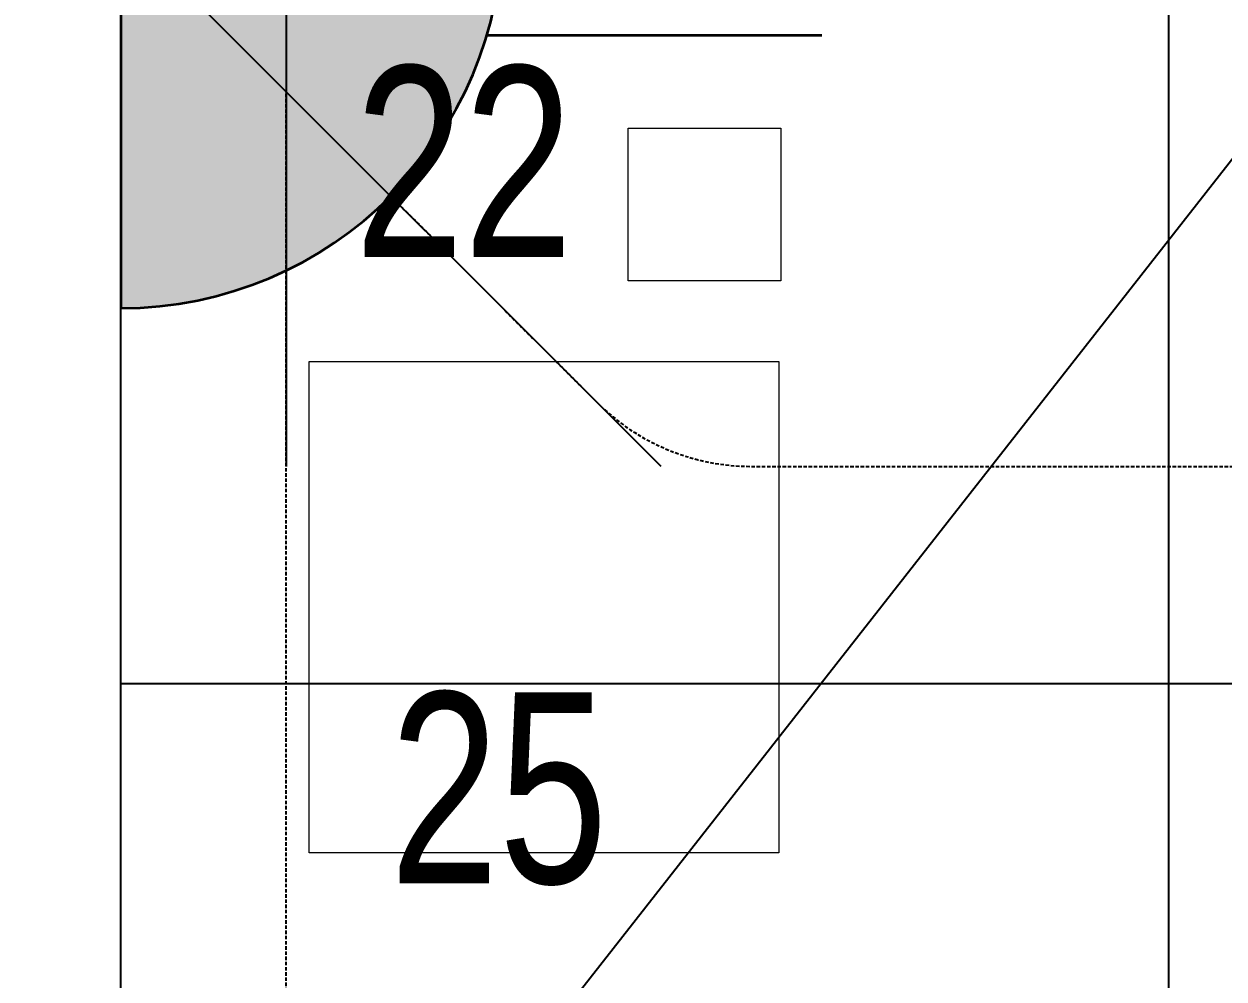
# Model space of a CAD drawing. Extents: x -178977 to 231842, y -29287 to 19916.
# Drawn here: x 25171 to 25721, y 7375 to 7812 of the extents above; entities that cross this region are included whole.
import ezdxf
from ezdxf import colors
from ezdxf.entities.mleader import LeaderData, LeaderLine
from ezdxf.enums import TextEntityAlignment as Align
from ezdxf.math import Vec2, Vec3

# ---------------------------------------------------------------- set-up
doc = ezdxf.new("R2010")
doc.units = 0
doc.header["$LTSCALE"] = 0.25
doc.linetypes.add('DASHDOT', pattern=[25.4, 12.7, -6.35, 0, -6.35])
doc.linetypes.add('HIDDEN', pattern=[9.525, 6.35, -3.175])
for name, color, linetype, lineweight in [('01-First Floor-FUR$0$72_EGR_EQP_TAG', 142, 'Continuous', 5), ('01-First Floor-FUR$0$LOADING', 253, 'Continuous', 5), ('01-First Floor-FUR$0$Walls', 251, 'Continuous', 5), ('E-LITE-CIRC', 6, 'Continuous', 25), ('E-LITE-CLNG-CNDT', 6, 'DASHDOT', 35), ('E-LITE-EXIT-NUMB', 6, 'Continuous', 25), ('E-POWR-FLOR-CNDT', 6, 'HIDDEN', 25), ('E-POWR-WALL @ 100', 4, 'Continuous', 35)]:
    doc.layers.add(name, color=color, linetype=linetype, lineweight=lineweight)
doc.layers.add('01-First Floor-FUR$0$FALSE CEILING', color=251, linetype='Continuous')
doc.styles.add('01-First Floor-FUR$0$X3G_ENTITY_257CFD', font='swisscl.ttf', dxfattribs={"height": 200})
doc.styles.add('DC_SIMPLEX', font='SIMPLEX.shx', dxfattribs={"width": 0.7})

# ---------------------------------------------------------------- blocks, each defined once
blk = doc.blocks.new('01-First Floor-FUR$0$D.110.51.53')
blk.add_lwpolyline([(285914, 4547), (286139, 4547), (286139, 4332), (285914, 4332), (285914, 4547)])
blk = doc.blocks.new('01-First Floor-FUR$0$D.111.03.06')
blk.add_lwpolyline([(292372, 3690), (292442, 3690), (292442, 3620), (292372, 3620), (292372, 3690)])
blk = doc.blocks.new('01-First Floor-FUR')
at = {"layer": '01-First Floor-FUR$0$FALSE CEILING'}
blk.add_line((25695.56, 8130, -0.1), (25695.56, 6229.1, -0.1), dxfattribs=at)
at = {"layer": '01-First Floor-FUR$0$FALSE CEILING', "linetype": 'Continuous'}
blk.add_line((25215.56, 7510), (29215.56, 7510), dxfattribs=at)
at = {"layer": '01-First Floor-FUR$0$FALSE CEILING'}
blk.add_lwpolyline([(25215.56, 8610), (29215.56, 8610), (29215.56, 5110), (25215.56, 5110)], close=True, dxfattribs=at)
at = {"layer": '01-First Floor-FUR$0$LOADING'}
blk.add_line((25695.56, 8130, -0.1), (25695.56, 6229.1, -0.1), dxfattribs=at)
at = {"layer": '01-First Floor-FUR$0$Walls'}
blk.add_line((25215.56, 6150), (25215.56, 8610), dxfattribs=at)
at = {"layer": '01-First Floor-FUR$0$LOADING', "rotation": 270}
for name, p in [('01-First Floor-FUR$0$D.111.03.06', (21827.95, 300136.42, -0.1)), ('01-First Floor-FUR$0$D.110.51.53', (20969.95, 293571.42, -0.1))]:
    blk.add_blockref(name, p, dxfattribs=at)
at = {"layer": '01-First Floor-FUR$0$72_EGR_EQP_TAG', "char_height": 87.473, "attachment_point": 2, "style": '01-First Floor-FUR$0$X3G_ENTITY_257CFD'}
for s, insert in [('22', (25372.76, 7792.78, -0.31)), ('25', (25388.75, 7505.89, -0.21))]:
    blk.add_mtext(s, dxfattribs=dict(at, insert=insert))
blk = doc.blocks.new('*U183')
h = blk.add_hatch(color=253)
edge = h.paths.add_edge_path()
edge.add_line((-1.75, 0), (1.75, 0))
edge.add_arc((0, 0), 1.75, 180, 360, ccw=False)
for p, q in [((-0.5, -1.6771), (-0.5, -3.2113)), ((0.5, -1.6771), (0.5, -3.2113))]:
    blk.add_line(p, q)
blk.add_lwpolyline([(-1.75, 0, 1), (1.75, 0)], format="xyb", close=True)
at = {"layer": 'Defpoints'}
for p, q in [((-2.4749, -2.4749), (0, 0)), ((2.4749, -2.4749), (0, 0)), ((2.4749, -0.7582), (-2.4749, -0.7582))]:
    blk.add_line(p, q, dxfattribs=at)
at = {"layer": 'E-LITE-EXIT-NUMB', "style": 'DC_SIMPLEX', "width": 0.7, "flags": 8}
blk.add_attdef('TYPE', text='', height=2, rotation=360, dxfattribs=at).set_placement((-2.682, 5.2383), align=Align.RIGHT)
blk.add_attdef('CIRCUIT', (2.682, 5.2383), '', height=2, rotation=360, dxfattribs=at)
blk = doc.blocks.new('ARR0W')
at = {"color": 45}
blk.add_ellipse((0, 0), major_axis=(0.4, 0), ratio=0.4, dxfattribs=at)
at = {"color": 45, "ltscale": 0.5}
blk.add_solid([(-1.4, 0.1667), (-0.4, 0), (-1.4, -0.1667)], dxfattribs=at)

msp = doc.modelspace()

# ---------------------------------------------------------------- linework, layer by layer
at = {"layer": 'E-POWR-FLOR-CNDT'}
msp.add_lwpolyline([(25291.38, 6778.38), (25291.38, 7781.07)], dxfattribs=at)
msp.add_lwpolyline([(25339.31, 7733.14), (25433.76, 7638.69, 0.198912), (25504.47, 7609.4), (28868.18, 7609.4, -0.414214), (28968.18, 7509.4), (28968.18, 7380.31), (29065.56, 7260.23)], format="xyb", dxfattribs=at)

# ---------------------------------------------------------------- block references
at = {"layer": 'E-LITE-CLNG-CNDT'}
msp.add_blockref('01-First Floor-FUR', (0, 0), dxfattribs=at)
at = {"layer": 'E-POWR-WALL @ 100', "xscale": 100, "yscale": 100, "zscale": 100, "rotation": 90.00000000000001}
msp.add_blockref('*U183', (25215.56, 7856.88), dxfattribs=at)

# ---------------------------------------------------------------- leaders
at = {"layer": 'E-LITE-CIRC'}
ml = msp.add_multileader_mtext('Standard', dxfattribs=at)
ml.set_content('{\\Fdc_el_romans|c0;\\W0.8;TO\\Fromans|c0; \\Fsimplex|c0;PP-\\Fdc_el_romans|c0;F1\\Fsimplex|c0;/M49}', color=256, style='DC_SIMPLEX')
ml.set_leader_properties()
ml.set_arrow_properties(name='ARR0W')
ml.build(insert=Vec2(0, 0))
ml.multileader.update_dxf_attribs({"dogleg_length": 200, "arrow_head_size": 140, "scale": 100})
ctx = ml.context
ctx.base_point, ctx.scale, ctx.char_height, ctx.arrow_head_size, ctx.landing_gap_size, ctx.plane_origin, ctx.plane_x_axis, ctx.plane_y_axis = Vec3(26084.24, 8070.36, 0), 100, 200, 140, 140, Vec3(12871.92, 745.27, 0), Vec3(1, -0.000001, 0), Vec3(0.000001, 1, 0)
notes = []
notes.append((ctx, [(1, (1, 1, 0), (25975.45, 8070.36, 0), (1, -0.000001, 0), 108.79, [(0, [(25215.56, 7100.73, 0)], 0, [])])]))
ctx.mtext.insert, ctx.mtext.text_direction, ctx.mtext.rotation, ctx.mtext.flow_direction = Vec3(26224.24, 8203.7, 0), Vec3(1, -0.000001, 0), 6.283185, 5
for ctx, leaders in notes:
    for number, flags, end, landing, length, lines in leaders:
        leader = LeaderData()
        leader.index, (leader.has_last_leader_line, leader.has_dogleg_vector, leader.attachment_direction) = number, flags
        leader.last_leader_point, leader.dogleg_vector, leader.dogleg_length = Vec3(end), Vec3(landing), length
        for number, points, colour, breaks in lines:
            line = LeaderLine()
            line.index, line.vertices, line.color, line.breaks = number, Vec3.list(points), colors.encode_raw_color(colour), breaks
            leader.lines.append(line)
        ctx.leaders.append(leader)

doc.saveas('drawing.dxf')
